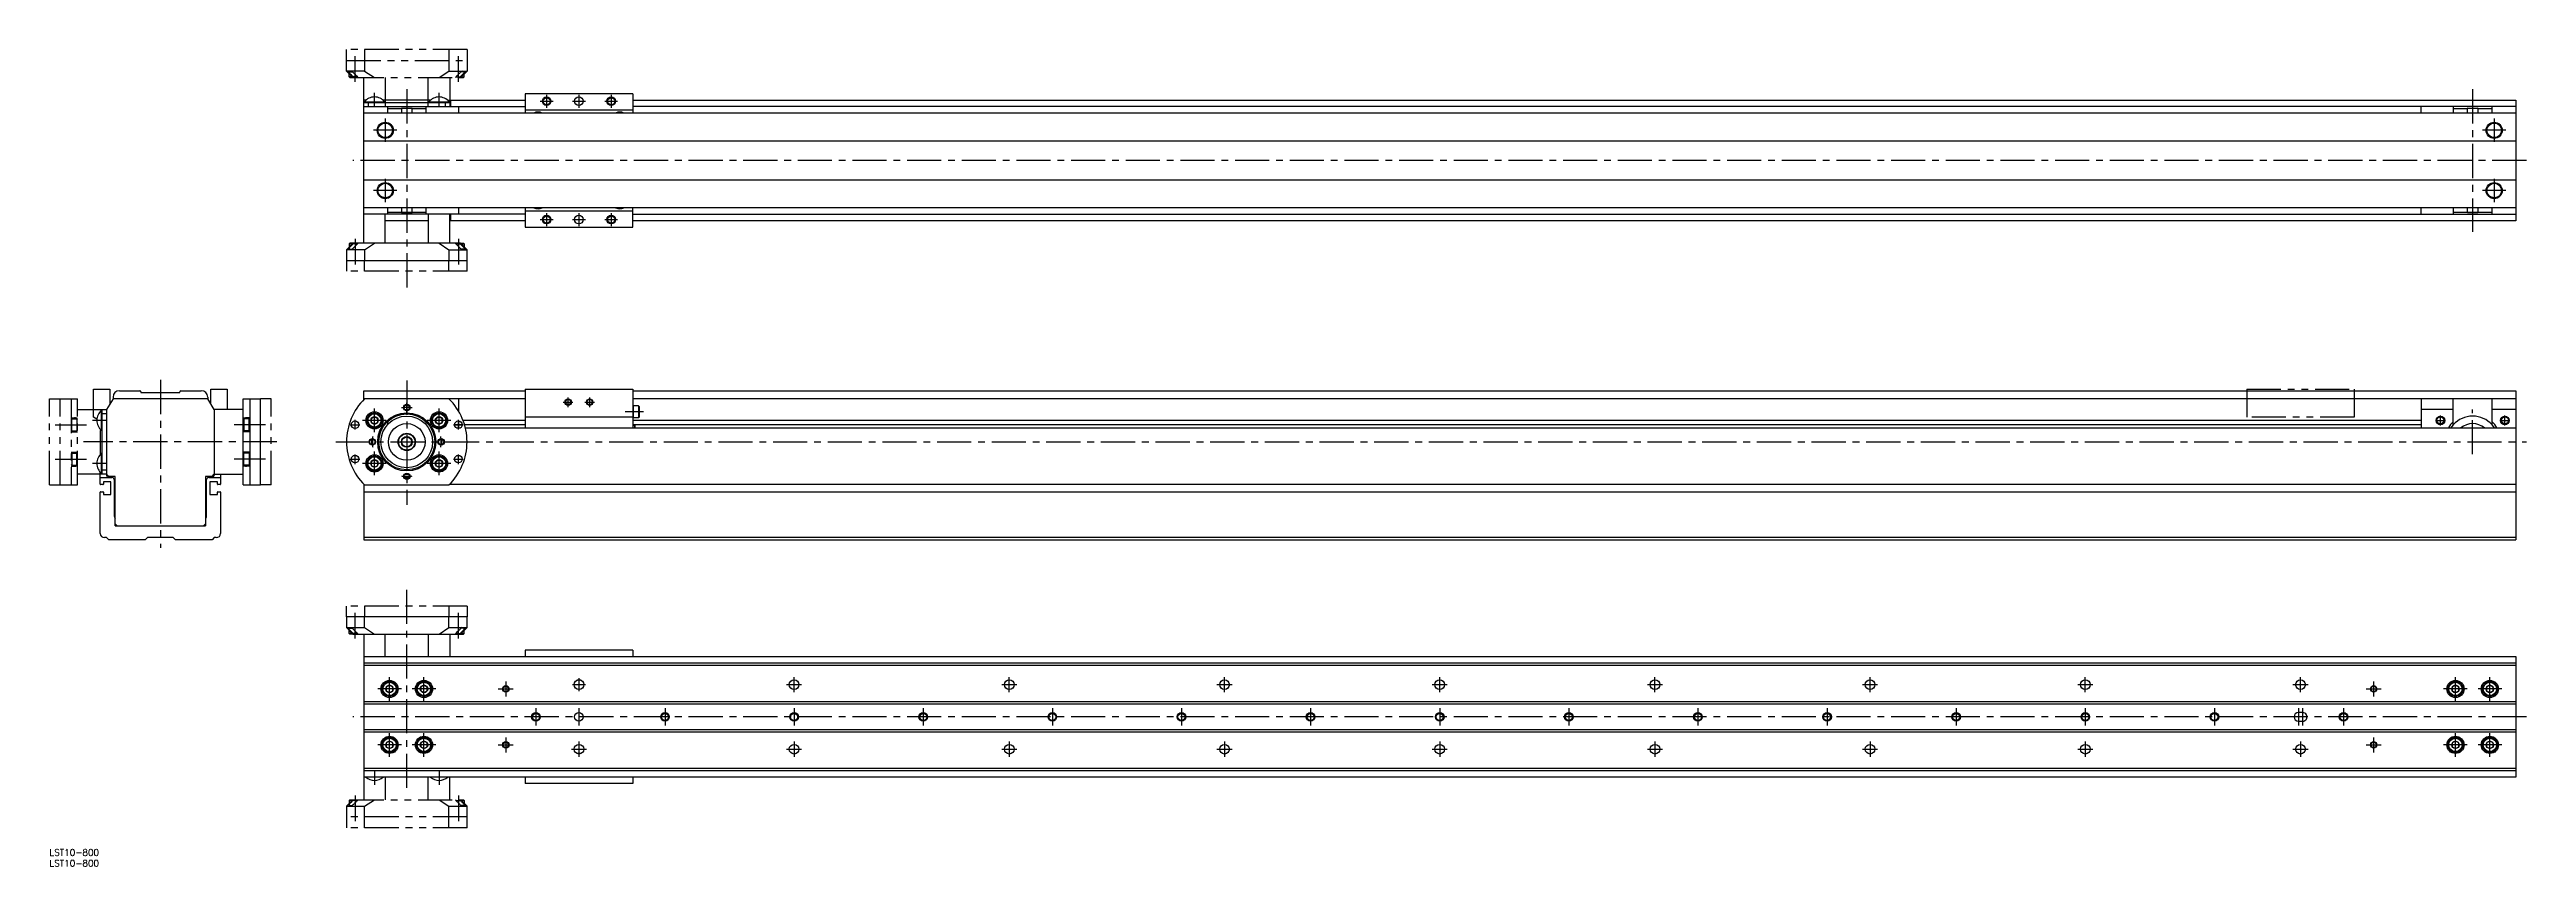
# Model space of a CAD drawing. Extents: x 0 to 1151, y -8 to 372.
import ezdxf

# ---------------------------------------------------------------- set-up
doc = ezdxf.new("R2010")
doc.units = 0
doc.header["$LTSCALE"] = 0.5
doc.linetypes.add('CENTER', pattern=[50.8, 31.75, -6.35, 6.35, -6.35])
doc.linetypes.add('PHANTOM', pattern=[63.5, 31.75, -6.35, 6.35, -6.35, 6.35, -6.35])
for name, color, linetype in [('MSM_CENTER', 1, 'CENTER'), ('MSM_CONTINUOUS', 7, 'CONTINUOUS'), ('MSM_IMAGINARY', 6, 'PHANTOM'), ('MSM_NARROW', 5, 'CONTINUOUS'), ('MSM_PART_NUMBER', 7, 'CONTINUOUS')]:
    doc.layers.add(name, color=color, linetype=linetype)
doc.styles.get("Standard").update_dxf_attribs({"font": 'txt.shx', "height": 3, "bigfont": 'bigfont.shx'})

msp = doc.modelspace()

# ---------------------------------------------------------------- linework, layer by layer
at = {"layer": 'MSM_CENTER'}
for p, q in [((142, 356.6), (142, 368.5)), ((190, 356.6), (190, 368.5)), ((151, 345.4), (151, 351.6)), ((166, 353.2), (166, 260.1)), ((181, 345.4), (181, 351.6)), ((228, 347.6), (234, 347.6)), ((231, 350.6), (231, 344.6)), ((243, 347.6), (249, 347.6)), ((246, 350.6), (246, 344.6)), ((258, 347.6), (264, 347.6)), ((261, 350.6), (261, 344.6)), ((1126, 353.2), (1126, 287)), ((161.4, 334.1), (150.5, 334.1)), ((156, 339.6), (156, 328.7)), ((1141.4, 334.1), (1130.5, 334.1)), ((1136, 339.6), (1136, 328.7)), ((1151, 320.1), (141, 320.1)), ((156, 311.6), (156, 300.7)), ((1136, 311.6), (1136, 300.7)), ((161.4, 306.1), (150.5, 306.1)), ((1141.4, 306.1), (1130.5, 306.1)), ((228, 292.6), (234, 292.6)), ((231, 295.6), (231, 289.6)), ((243, 292.6), (249, 292.6)), ((246, 295.6), (246, 289.6)), ((258, 292.6), (264, 292.6)), ((261, 295.6), (261, 289.6)), ((142, 283.6), (142, 271.8)), ((190, 283.6), (190, 271.8)), ((51.5, 218.1), (51.5, 140.1)), ((166, 217.8), (166, 160.1)), ((166, 203), (166, 207.5)), ((238.7, 207.8), (243.2, 207.8)), ((241, 205.5), (241, 210)), ((248.7, 207.8), (253.2, 207.8)), ((251, 205.5), (251, 210)), ((2.6, 197.3), (17.2, 197.3)), ((26.2, 199.3), (20, 199.3)), ((100.4, 197.3), (85.8, 197.3)), ((139.7, 197.3), (144.2, 197.3)), ((142, 195), (142, 199.5)), ((156.5, 199.3), (145.5, 199.3)), ((151, 193.8), (151, 204.8)), ((186.5, 199.3), (175.5, 199.3)), ((181, 193.8), (181, 204.8)), ((187.7, 197.3), (192.2, 197.3)), ((190, 195), (190, 199.5)), ((276, 203.3), (267.5, 203.3)), ((1108.7, 199.3), (1113.2, 199.3)), ((1111, 197), (1111, 201.5)), ((1125.9, 183.6), (1126, 204.3)), ((1138.7, 199.3), (1143.2, 199.3)), ((1141, 197), (1141, 201.5)), ((105.6, 189.3), (15.8, 189.3)), ((133, 189.3), (1151, 189.3)), ((151, 173.8), (151, 184.8)), ((181, 173.8), (181, 184.8)), ((2.6, 181.3), (17.2, 181.3)), ((26.2, 179.3), (20, 179.3)), ((100.4, 181.3), (85.8, 181.3)), ((139.7, 181.3), (144.2, 181.3)), ((142, 179), (142, 183.5)), ((156.5, 179.3), (145.5, 179.3)), ((186.5, 179.3), (175.5, 179.3)), ((187.7, 181.3), (192.2, 181.3)), ((190, 179), (190, 183.5)), ((166, 28.5), (166, 121.5)), ((142, 98), (142, 109.9)), ((190, 98), (190, 109.9)), ((163.5, 74.5), (152.5, 74.5)), ((158, 69), (158, 80)), ((179.5, 74.5), (168.5, 74.5)), ((174, 69), (174, 80)), ((208.5, 74.5), (215.5, 74.5)), ((212, 78), (212, 71)), ((243, 76.5), (249, 76.5)), ((246, 79.5), (246, 73.5)), ((342.5, 76.5), (349.5, 76.5)), ((346, 73), (346, 80)), ((442.5, 76.5), (449.5, 76.5)), ((446, 73), (446, 80)), ((542.5, 76.5), (549.5, 76.5)), ((546, 73), (546, 80)), ((642.5, 76.5), (649.5, 76.5)), ((646, 73), (646, 80)), ((742.5, 76.5), (749.5, 76.5)), ((746, 73), (746, 80)), ((842.5, 76.5), (849.5, 76.5)), ((846, 73), (846, 80)), ((942.5, 76.5), (949.5, 76.5)), ((946, 73), (946, 80)), ((1042.5, 76.5), (1049.5, 76.5)), ((1046, 73), (1046, 80)), ((1076.5, 74.5), (1083.5, 74.5)), ((1080, 71), (1080, 78)), ((1123.5, 74.5), (1112.5, 74.5)), ((1118, 69), (1118, 80)), ((1139.5, 74.5), (1128.5, 74.5)), ((1134, 69), (1134, 80)), ((1151, 61.5), (141, 61.5)), ((226, 65.5), (226, 57.5)), ((246, 65.5), (246, 57.5)), ((286, 65.5), (286, 57.5)), ((346, 65.5), (346, 57.5)), ((406, 65.5), (406, 57.5)), ((466, 65.5), (466, 57.5)), ((526, 65.5), (526, 57.5)), ((586, 65.5), (586, 57.5)), ((646, 65.5), (646, 57.5)), ((706, 65.5), (706, 57.5)), ((766, 65.5), (766, 57.5)), ((826, 65.5), (826, 57.5)), ((886, 65.5), (886, 57.5)), ((946, 65.5), (946, 57.5)), ((1006, 65.5), (1006, 57.5)), ((1045, 65.5), (1045, 57.5)), ((1047, 65.5), (1047, 57.5)), ((1066, 65.5), (1066, 57.5)), ((163.5, 48.5), (152.5, 48.5)), ((158, 43), (158, 54)), ((179.5, 48.5), (168.5, 48.5)), ((174, 43), (174, 54)), ((208.5, 48.5), (215.5, 48.5)), ((212, 52), (212, 45)), ((242.5, 46.5), (249.5, 46.5)), ((246, 50), (246, 43)), ((342.5, 46.5), (349.5, 46.5)), ((346, 50), (346, 43)), ((442.5, 46.5), (449.5, 46.5)), ((446, 50), (446, 43)), ((542.5, 46.5), (549.5, 46.5)), ((546, 50), (546, 43)), ((642.5, 46.5), (649.5, 46.5)), ((646, 50), (646, 43)), ((742.5, 46.5), (749.5, 46.5)), ((746, 50), (746, 43)), ((842.5, 46.5), (849.5, 46.5)), ((846, 50), (846, 43)), ((942.5, 46.5), (949.5, 46.5)), ((946, 50), (946, 43)), ((1042.5, 46.5), (1049.5, 46.5)), ((1046, 50), (1046, 43)), ((1076.5, 48.5), (1083.5, 48.5)), ((1080, 45), (1080, 52)), ((1123.5, 48.5), (1112.5, 48.5)), ((1118, 43), (1118, 54)), ((1139.5, 48.5), (1128.5, 48.5)), ((1134, 43), (1134, 54)), ((151, 36.2), (151, 30)), ((181, 36.2), (181, 30)), ((142, 25), (142, 13.1)), ((190, 25), (190, 13.1))]:
    msp.add_line(p, q, dxfattribs=at)
for start, end in [(81.0384, 98.9616), (171.0384, 188.9616), (351.0384, 8.9616), (261.0384, 278.9616)]:
    msp.add_arc((166, 189.3), 16, start, end, dxfattribs=at)
at = {"layer": 'MSM_CONTINUOUS'}
for p, q in [((146, 281.6), (146, 348.1)), ((147, 348.1), (146, 348.1)), ((146, 347.1), (186, 347.1)), ((146.3, 347.4), (155.7, 347.4)), ((146.3, 347.4), (146.3, 347.1)), ((148, 347.1), (148, 345.1)), ((177, 348.1), (155, 348.1)), ((155.7, 347.1), (155.7, 347.4)), ((176.3, 347.4), (185.7, 347.4)), ((176.3, 347.4), (176.3, 347.1)), ((184, 345.1), (184, 347.1)), ((185, 348.1), (221, 348.1)), ((185.7, 347.1), (185.7, 347.4)), ((186, 347.1), (186, 345.1)), ((186.5, 345.1), (186.5, 348.1)), ((271, 351.1), (221, 351.1)), ((221, 351.1), (221, 342.1)), ((271, 351.1), (271, 342.1)), ((271, 348.1), (1146, 348.1)), ((1146, 348.1), (1146, 292.1)), ((146, 345.1), (221, 345.1)), ((1146, 342.1), (146, 342.1)), ((157, 345.1), (157, 342.1)), ((163.5, 344.1), (157, 344.1)), ((163.7, 344.4), (163.5, 344.2)), ((163.5, 344.2), (163.5, 342.1)), ((168.5, 344.2), (163.5, 344.2)), ((163.7, 344.4), (168.3, 344.4)), ((168.5, 344.2), (168.3, 344.4)), ((168.5, 342.1), (168.5, 344.2)), ((175, 344.1), (168.5, 344.1)), ((175, 342.1), (175, 345.1)), ((190, 345.1), (190, 342.1)), ((221, 343.6), (271, 343.6)), ((1146, 345.1), (271, 345.1)), ((1102, 342.1), (1102, 345.1)), ((1117, 345.1), (1117, 342.1)), ((1123.5, 344.1), (1117, 344.1)), ((1123.7, 344.4), (1123.5, 344.2)), ((1123.5, 344.2), (1123.5, 342.1)), ((1128.5, 344.2), (1123.5, 344.2)), ((1123.7, 344.4), (1128.3, 344.4)), ((1128.5, 344.2), (1128.3, 344.4)), ((1128.5, 342.1), (1128.5, 344.2)), ((1135, 344.1), (1128.5, 344.1)), ((1135, 342.1), (1135, 345.1)), ((1146, 329.1), (146, 329.1)), ((146, 311.1), (1146, 311.1)), ((1146, 298.1), (146, 298.1)), ((221, 295.1), (146, 295.1)), ((156, 281.6), (156, 295.1)), ((176, 292.1), (156, 292.1)), ((157, 298.1), (157, 295.1)), ((157, 296.1), (163.5, 296.1)), ((163.5, 298.1), (163.5, 296)), ((163.5, 296), (163.7, 295.8)), ((163.5, 296), (168.5, 296)), ((168.3, 295.8), (163.7, 295.8)), ((168.3, 295.8), (168.5, 296)), ((168.5, 296), (168.5, 298.1)), ((168.5, 296.1), (175, 296.1)), ((175, 295.1), (175, 298.1)), ((176, 295.1), (176, 281.6)), ((186, 281.6), (186, 295.1)), ((221, 292.1), (186, 292.1)), ((186.5, 292.1), (186.5, 295.1)), ((190, 298.1), (190, 295.1)), ((221, 298.1), (221, 289.1)), ((271, 296.6), (221, 296.6)), ((221, 289.1), (271, 289.1)), ((271, 289.1), (271, 298.1)), ((271, 295.1), (1146, 295.1)), ((1146, 292.1), (271, 292.1)), ((1102, 295.1), (1102, 298.1)), ((1117, 298.1), (1117, 295.1)), ((1117, 296.1), (1123.5, 296.1)), ((1123.5, 298.1), (1123.5, 296)), ((1123.5, 296), (1123.7, 295.8)), ((1123.5, 296), (1128.5, 296)), ((1128.3, 295.8), (1123.7, 295.8)), ((1128.3, 295.8), (1128.5, 296)), ((1128.5, 296), (1128.5, 298.1)), ((1128.5, 296.1), (1135, 296.1)), ((1135, 295.1), (1135, 298.1)), ((141, 281.6), (138, 278.6)), ((138, 278.6), (138, 273.6)), ((146.4, 278.6), (138, 278.6)), ((191, 281.6), (141, 281.6)), ((146.4, 278.6), (151, 281.6)), ((146.4, 278.6), (146.4, 273.6)), ((181, 281.6), (185.6, 278.6)), ((185.6, 278.6), (185.6, 273.6)), ((185.6, 278.6), (194, 278.6)), ((194, 278.6), (191, 281.6)), ((194, 273.6), (194, 278.6)), ((138, 273.6), (194, 273.6)), ((20.5, 200.8), (20.5, 213.8)), ((20.5, 213.8), (28, 213.8)), ((29.5, 209.3), (26.5, 204.3)), ((28, 213.8), (28, 206.8)), ((29.5, 210.1), (29.5, 209.3)), ((73.5, 209.3), (29.5, 209.3)), ((32.5, 213.1), (42, 213.1)), ((42.5, 212.6), (42.5, 212.3)), ((42.5, 212.3), (60.5, 212.3)), ((60.5, 212.3), (60.5, 212.6)), ((61, 213.1), (70.5, 213.1)), ((73.5, 210.1), (73.5, 209.3)), ((76.5, 204.3), (73.5, 209.3)), ((75, 206.8), (75, 213.8)), ((75, 213.8), (82.5, 213.8)), ((82.5, 213.8), (82.5, 204.3)), ((90, 209.3), (98, 209.3)), ((90, 169.3), (90, 209.3)), ((93, 209.3), (93, 169.3)), ((98, 169.3), (98, 209.3)), ((146, 208.9), (146, 213.1)), ((146, 213.1), (221, 213.1)), ((221, 209.3), (146, 209.3)), ((190, 209.3), (190, 203.7)), ((221, 213.8), (271, 213.8)), ((221, 213.8), (221, 195.8)), ((271, 213.8), (271, 195.8)), ((271, 213.1), (1146, 213.1)), ((1146, 209.3), (271, 209.3)), ((1102, 209.3), (1102, 195.8)), ((1117, 197.2), (1117, 209.3)), ((1135, 197.2), (1135, 209.3)), ((1146, 213.1), (1146, 143.8)), ((22, 199.9), (20.5, 200.8)), ((24.2, 194.6), (24.2, 204)), ((24.5, 204), (24.2, 204)), ((24.5, 174.3), (24.5, 204.3)), ((24.5, 204.3), (26.5, 204.3)), ((26.5, 202.3), (24.5, 202.3)), ((26.5, 204.3), (26.5, 173.8)), ((90, 204.3), (76.5, 204.3)), ((76.5, 204.3), (76.5, 173.8)), ((93, 200.5), (91.5, 200.5)), ((151, 201), (149.5, 200.1)), ((149.5, 200.1), (149.5, 198.4)), ((149.5, 198.4), (151, 197.5)), ((152.5, 200.1), (151, 201)), ((151, 197.5), (152.5, 198.4)), ((152.5, 198.4), (152.5, 200.1)), ((157, 198.6), (157, 197.2)), ((175, 197.2), (175, 198.6)), ((181, 201), (179.5, 200.1)), ((179.5, 200.1), (179.5, 198.4)), ((179.5, 198.4), (181, 197.5)), ((182.5, 200.1), (181, 201)), ((181, 197.5), (182.5, 198.4)), ((182.5, 198.4), (182.5, 200.1)), ((191.7, 197.2), (188.3, 197.2)), ((189.1, 195.8), (190.9, 195.8)), ((190, 204.3), (189.6, 204.3)), ((190, 199), (190, 195.8)), ((192.1, 199.4), (221, 199.4)), ((221, 197.2), (192.9, 197.2)), ((193.2, 195.8), (1146, 195.8)), ((271, 200.8), (221, 200.8)), ((271, 205.7), (271.3, 206)), ((271, 200.8), (271.3, 200.5)), ((271, 199.4), (1102, 199.4)), ((1102, 197.2), (271, 197.2)), ((273.7, 206), (271.3, 206)), ((271.3, 200.5), (271.3, 206)), ((273.7, 200.5), (271.3, 200.5)), ((271.5, 197.1), (272, 197.1)), ((272, 195.8), (272, 197.1)), ((272, 197.1), (272, 195.8)), ((272, 196.7), (272, 195.8)), ((274, 205.7), (273.7, 206)), ((273.7, 206), (273.7, 200.5)), ((273.7, 200.5), (274, 200.8)), ((274, 205.7), (274, 200.8)), ((1117, 204.3), (1102, 204.3)), ((1117, 197.2), (1115.9, 195.8)), ((1146, 204.3), (1135, 204.3)), ((1136.1, 195.8), (1135, 197.2)), ((23.5, 193.8), (23.5, 183.3)), ((24.2, 194.6), (24.5, 194.6)), ((93, 194), (90, 194)), ((93, 184.5), (90, 184.5)), ((23.5, 169.7), (23.5, 175.3)), ((23.5, 172.8), (29, 172.8)), ((24.2, 174.6), (24.2, 184)), ((24.5, 184), (24.2, 184)), ((24.2, 174.6), (24.5, 174.6)), ((24.5, 176.3), (26.5, 176.3)), ((26.5, 174.3), (24.5, 174.3)), ((26.5, 174.3), (27.5, 173.3)), ((30.5, 173.3), (27.5, 173.3)), ((30.5, 150.3), (30.5, 173.3)), ((75.5, 173.3), (72.5, 173.3)), ((72.5, 173.3), (72.5, 150.3)), ((74, 172.8), (79.5, 172.8)), ((75.5, 173.3), (76.5, 174.3)), ((76.5, 174.3), (90, 174.3)), ((79.5, 174.3), (79.5, 169.7)), ((93, 178), (91.5, 178)), ((151, 181), (149.5, 180.1)), ((149.5, 180.1), (149.5, 178.4)), ((149.5, 178.4), (151, 177.5)), ((152.5, 180.1), (151, 181)), ((151, 177.5), (152.5, 178.4)), ((152.5, 178.4), (152.5, 180.1)), ((167.2, 173.3), (164.7, 173.3)), ((167.1, 172.8), (164.9, 172.8)), ((165.2, 174.3), (166.7, 174.3)), ((181, 181), (179.5, 180.1)), ((179.5, 180.1), (179.5, 178.4)), ((179.5, 178.4), (181, 177.5)), ((182.5, 180.1), (181, 181)), ((181, 177.5), (182.5, 178.4)), ((182.5, 178.4), (182.5, 180.1)), ((23.5, 146.8), (23.5, 165.9)), ((24.8, 169.5), (23.7, 169.5)), ((23.7, 166.1), (24.8, 166.1)), ((28.5, 170.7), (25, 170.7)), ((25, 170.7), (25, 169.7)), ((25, 165.9), (25, 164.9)), ((25, 164.9), (28.5, 164.9)), ((28.5, 164.9), (28.5, 170.7)), ((30, 171.8), (30, 155.3)), ((73, 155.3), (73, 171.8)), ((78, 170.7), (74.5, 170.7)), ((74.5, 170.7), (74.5, 164.9)), ((74.5, 164.9), (78, 164.9)), ((78, 169.7), (78, 170.7)), ((78, 164.9), (78, 165.9)), ((79.3, 169.5), (78.2, 169.5)), ((78.2, 166.1), (79.3, 166.1)), ((79.5, 165.9), (79.5, 146.8)), ((90, 169.3), (98, 169.3)), ((146, 169.7), (146, 143.8)), ((146, 169.7), (146, 169.7)), ((146.2, 169.5), (146, 169.5)), ((146, 166.1), (1146, 166.1)), ((146.4, 169.3), (185.6, 169.3)), ((1146, 169.5), (185.8, 169.5)), ((30.5, 151.3), (31.5, 150.3)), ((30.5, 150.3), (72.5, 150.3)), ((71.5, 150.3), (72.5, 151.3)), ((26.5, 144.8), (25.5, 144.8)), ((27.5, 143.8), (26.5, 144.8)), ((44.5, 143.8), (27.5, 143.8)), ((45.5, 144.8), (44.5, 143.8)), ((57.5, 144.8), (45.5, 144.8)), ((58.5, 143.8), (57.5, 144.8)), ((75.5, 143.8), (58.5, 143.8)), ((76.5, 144.8), (75.5, 143.8)), ((77.5, 144.8), (76.5, 144.8)), ((1146, 144.8), (146, 144.8)), ((146, 143.8), (1146, 143.8)), ((138, 108), (138, 103)), ((194, 108), (138, 108)), ((146.4, 103), (146.4, 108)), ((185.6, 103), (185.6, 108)), ((194, 103), (194, 108)), ((138, 103), (146.4, 103)), ((141, 100), (138, 103)), ((141, 100), (191, 100)), ((146, 100), (146, 33.5)), ((146.4, 103), (151, 100)), ((156, 89.5), (156, 100)), ((176, 100), (176, 89.5)), ((181, 100), (185.6, 103)), ((185.6, 103), (194, 103)), ((186, 100), (186, 89.5)), ((194, 103), (191, 100)), ((271, 92.5), (221, 92.5)), ((221, 92.5), (221, 89.5)), ((271, 92.5), (271, 89.5)), ((146, 89.5), (1146, 89.5)), ((1146, 86.5), (146, 86.5)), ((146, 85.5), (1146, 85.5)), ((1146, 89.5), (1146, 33.5)), ((158, 76.2), (156.5, 75.4)), ((156.5, 75.4), (156.5, 73.6)), ((156.5, 73.6), (158, 72.8)), ((159.5, 75.4), (158, 76.2)), ((158, 72.8), (159.5, 73.6)), ((159.5, 73.6), (159.5, 75.4)), ((174, 76.2), (172.5, 75.4)), ((172.5, 75.4), (172.5, 73.6)), ((172.5, 73.6), (174, 72.8)), ((175.5, 75.4), (174, 76.2)), ((174, 72.8), (175.5, 73.6)), ((175.5, 73.6), (175.5, 75.4)), ((247, 78.5), (245, 78.5)), ((1118, 76.2), (1116.5, 75.4)), ((1116.5, 75.4), (1116.5, 73.6)), ((1116.5, 73.6), (1118, 72.8)), ((1119.5, 75.4), (1118, 76.2)), ((1118, 72.8), (1119.5, 73.6)), ((1119.5, 73.6), (1119.5, 75.4)), ((1134, 76.2), (1132.5, 75.4)), ((1132.5, 75.4), (1132.5, 73.6)), ((1132.5, 73.6), (1134, 72.8)), ((1135.5, 75.4), (1134, 76.2)), ((1134, 72.8), (1135.5, 73.6)), ((1135.5, 73.6), (1135.5, 75.4)), ((1146, 68.5), (146, 68.5)), ((1146, 67.5), (146, 67.5)), ((1047, 63.5), (1045, 63.5)), ((1045, 59.5), (1047, 59.5)), ((1146, 55.5), (146, 55.5)), ((146, 54.5), (1146, 54.5)), ((158, 50.2), (156.5, 49.4)), ((156.5, 49.4), (156.5, 47.6)), ((156.5, 47.6), (158, 46.8)), ((159.5, 49.4), (158, 50.2)), ((158, 46.8), (159.5, 47.6)), ((159.5, 47.6), (159.5, 49.4)), ((174, 50.2), (172.5, 49.4)), ((172.5, 49.4), (172.5, 47.6)), ((172.5, 47.6), (174, 46.8)), ((175.5, 49.4), (174, 50.2)), ((174, 46.8), (175.5, 47.6)), ((175.5, 47.6), (175.5, 49.4)), ((1118, 50.2), (1116.5, 49.4)), ((1116.5, 49.4), (1116.5, 47.6)), ((1116.5, 47.6), (1118, 46.8)), ((1119.5, 49.4), (1118, 50.2)), ((1118, 46.8), (1119.5, 47.6)), ((1119.5, 47.6), (1119.5, 49.4)), ((1134, 50.2), (1132.5, 49.4)), ((1132.5, 49.4), (1132.5, 47.6)), ((1132.5, 47.6), (1134, 46.8)), ((1135.5, 49.4), (1134, 50.2)), ((1134, 46.8), (1135.5, 47.6)), ((1135.5, 47.6), (1135.5, 49.4)), ((1146, 37.5), (146, 37.5)), ((1146, 36.5), (146, 36.5)), ((247, 44.5), (245, 44.5)), ((1146, 33.5), (146, 33.5)), ((221, 33.5), (221, 30.5)), ((271, 30.5), (221, 30.5)), ((271, 33.5), (271, 30.5))]:
    msp.add_line(p, q, dxfattribs=at)
for centre, radius in [((231, 347.6), 1.62), ((246, 347.6), 2), ((261, 347.6), 1.62), ((156, 334.1), 3.75), ((156, 334.1), 3.4), ((1136, 334.1), 3.75), ((1136, 334.1), 3.4), ((156, 306.1), 3.75), ((156, 306.1), 3.4), ((1136, 306.1), 3.75), ((1136, 306.1), 3.4), ((231, 292.6), 1.62), ((246, 292.6), 2), ((261, 292.6), 1.62), ((241, 207.8), 1.23), ((251, 207.8), 1.23), ((142, 197.3), 1.75), ((151, 199.3), 4), ((151, 199.3), 3.5), ((151, 199.3), 3.1), ((151, 199.3), 1.73), ((166, 189.3), 13.5), ((166, 189.3), 13), ((166, 189.3), 12), ((166, 189.3), 8.5), ((166, 205.3), 1.23), ((181, 199.3), 4), ((181, 199.3), 3.5), ((181, 199.3), 3.1), ((181, 199.3), 1.73), ((190, 197.3), 1.75), ((1111, 199.3), 1.62), ((1141, 199.3), 1.62), ((150, 189.3), 1.23), ((166, 189.3), 4), ((166, 189.3), 3.8), ((166, 189.3), 2.5), ((166, 189.3), 2.3), ((182, 189.3), 1.23), ((142, 181.3), 1.75), ((151, 179.3), 4), ((151, 179.3), 3.5), ((151, 179.3), 3.1), ((151, 179.3), 1.73), ((166, 173.3), 1.23), ((181, 179.3), 4), ((181, 179.3), 3.5), ((181, 179.3), 3.1), ((181, 179.3), 1.73), ((190, 181.3), 1.75), ((158, 74.5), 4), ((158, 74.5), 3.5), ((158, 74.5), 3.1), ((158, 74.5), 1.73), ((174, 74.5), 4), ((174, 74.5), 3.5), ((174, 74.5), 3.1), ((174, 74.5), 1.73), ((212, 74.5), 1.23), ((246, 76.5), 2.25), ((346, 76.5), 2.25), ((446, 76.5), 2.25), ((546, 76.5), 2.25), ((646, 76.5), 2.25), ((746, 76.5), 2.25), ((846, 76.5), 2.25), ((946, 76.5), 2.25), ((1046, 76.5), 2.25), ((1080, 74.5), 1.23), ((1118, 74.5), 4), ((1118, 74.5), 3.5), ((1118, 74.5), 3.1), ((1118, 74.5), 1.73), ((1134, 74.5), 4), ((1134, 74.5), 3.5), ((1134, 74.5), 3.1), ((1134, 74.5), 1.73), ((226, 61.5), 1.62), ((246, 61.5), 2), ((286, 61.5), 1.62), ((346, 61.5), 1.62), ((406, 61.5), 1.62), ((466, 61.5), 1.62), ((526, 61.5), 1.62), ((586, 61.5), 1.62), ((646, 61.5), 1.62), ((706, 61.5), 1.62), ((766, 61.5), 1.62), ((826, 61.5), 1.62), ((886, 61.5), 1.62), ((946, 61.5), 1.62), ((1006, 61.5), 1.62), ((1066, 61.5), 1.62), ((158, 48.5), 4), ((158, 48.5), 3.5), ((158, 48.5), 3.1), ((158, 48.5), 1.73), ((174, 48.5), 4), ((174, 48.5), 3.5), ((174, 48.5), 3.1), ((174, 48.5), 1.73), ((212, 48.5), 1.23), ((246, 46.5), 2.25), ((346, 46.5), 2.25), ((446, 46.5), 2.25), ((546, 46.5), 2.25), ((646, 46.5), 2.25), ((746, 46.5), 2.25), ((846, 46.5), 2.25), ((946, 46.5), 2.25), ((1046, 46.5), 2.25), ((1080, 48.5), 1.23), ((1118, 48.5), 4), ((1118, 48.5), 3.5), ((1118, 48.5), 3.1), ((1118, 48.5), 1.73), ((1134, 48.5), 4), ((1134, 48.5), 3.5), ((1134, 48.5), 3.1), ((1134, 48.5), 1.73)]:
    msp.add_circle(centre, radius, dxfattribs=at)
for centre, radius, start, end in [((151, 343.5), 6.1, 39.6019, 140.3981), ((181, 343.5), 6.1, 39.6019, 140.3981), ((227, 338.6), 4, 61.045, 118.955), ((265, 338.6), 4, 61.045, 118.955), ((227, 301.6), 4, 241.045, 298.955), ((265, 301.6), 4, 241.045, 298.955), ((1777.5, -1384.5), 2335.1, 134.4782, 134.5832), ((112.2, 311.2), 43, 310.8487, 316.6286), ((219.8, 311.2), 43, 223.3693, 229.1535), ((-1774.8, -1719.2), 2804.6, 45.4256, 45.513), ((32.5, 210.1), 3, 90, 180), ((42, 212.6), 0.5, 0, 90), ((61, 212.6), 0.5, 90, 180), ((70.5, 210.1), 3, 0, 90), ((166, 189.3), 28, 134.4153, 225.5847), ((166, 189.3), 28, 314.4153, 45.5847), ((28.1, 199.3), 6.1, 129.6019, 230.3981), ((91.6, 196.6), 3.89, 92.0901, 115.0893), ((271.5, 197.6), 0.5, 228.5902, 269.9987), ((1126, 189.3), 13, 133.8127, 149.9999), ((1126, 189.3), 12, 41.4091, 138.59), ((1126, 189.3), 8.5, 49.881, 130.119), ((1126, 189.3), 13, 30.0001, 46.1865), ((25.5, 193.8), 2, 145.7147, 180), ((155.6, 189.3), 6, 168.3156, 191.6844), ((176.4, 189.3), 6, 348.3156, 11.6844), ((28.1, 179.3), 6.1, 129.6019, 230.3981), ((27.5, 173.8), 1, 180, 270), ((29, 171.8), 1, 0, 90), ((74, 171.8), 1, 90, 180), ((75.5, 173.8), 1, 270, 0), ((91.6, 181.9), 3.89, 244.9107, 267.9099), ((23.7, 169.7), 0.2, 180, 270), ((23.7, 165.9), 0.2, 90, 180), ((24.8, 169.7), 0.2, 270, 0), ((24.8, 165.9), 0.2, 0, 90), ((78.2, 169.7), 0.2, 180, 270), ((78.2, 165.9), 0.2, 90, 180), ((79.3, 169.7), 0.2, 270, 0), ((79.3, 165.9), 0.2, 0, 90), ((33, 155.3), 3, 180.0001, 213.5573), ((70, 155.3), 3, 326.4427, 359.9999), ((25.5, 146.8), 2, 180, 270), ((77.5, 146.8), 2, 270, 0), ((1777.5, 1766.1), 2335.1, 225.4168, 225.5218), ((112.2, 70.4), 43, 43.3714, 49.1513), ((219.8, 70.5), 43, 130.8465, 136.6307), ((-1774.8, 2100.8), 2804.6, 314.487, 314.5744), ((1045, 61.5), 2, 90.0007, 269.9993), ((1047, 61.5), 2, 269.9973, 90.0027), ((151, 38.1), 6.1, 228.9466, 311.0534), ((181, 38.1), 6.1, 228.9466, 311.0534)]:
    msp.add_arc(centre, radius, start, end, dxfattribs=at)
at = {"layer": 'MSM_IMAGINARY'}
for p, q in [((138, 361.6), (138, 371.6)), ((194, 371.6), (138, 371.6)), ((146.4, 371.6), (146.4, 361.6)), ((185.6, 371.6), (185.6, 361.6)), ((194, 371.6), (194, 361.6)), ((138, 366.6), (194, 366.6)), ((141, 358.6), (138, 361.6)), ((146.4, 361.6), (138, 361.6)), ((139.5, 361.6), (139.2, 361.3)), ((139.2, 358.9), (139.2, 361.3)), ((139.2, 361.3), (140.7, 361.3)), ((139.2, 358.9), (139.5, 358.6)), ((143.2, 358.9), (139.2, 358.9)), ((139.5, 358.6), (192.4, 358.6)), ((146, 345.1), (146, 358.6)), ((146.4, 361.6), (151, 358.6)), ((156, 358.6), (156, 345.1)), ((176, 345.1), (176, 358.6)), ((181, 358.6), (185.6, 361.6)), ((185.6, 361.6), (194, 361.6)), ((186, 358.6), (186, 345.1)), ((188.8, 358.9), (192.7, 358.9)), ((194, 361.6), (191, 358.6)), ((192.7, 361.3), (191.3, 361.3)), ((192.4, 361.6), (192.7, 361.3)), ((192.7, 358.9), (192.4, 358.6)), ((192.7, 358.9), (192.7, 361.3)), ((139.2, 281.3), (139.5, 281.6)), ((139.2, 281.3), (139.2, 278.9)), ((143.2, 281.3), (139.2, 281.3)), ((139.5, 278.6), (139.2, 278.9)), ((139.2, 278.9), (140.7, 278.9)), ((141, 281.6), (139.5, 281.6)), ((188.8, 281.3), (192.7, 281.3)), ((191, 281.6), (192.4, 281.6)), ((192.7, 278.9), (191.3, 278.9)), ((192.7, 281.3), (192.4, 281.6)), ((192.4, 278.6), (192.7, 278.9)), ((192.7, 281.3), (192.7, 278.9)), ((138, 273.6), (138, 268.6)), ((194, 268.6), (138, 268.6)), ((146.4, 268.6), (146.4, 273.6)), ((185.6, 268.6), (185.6, 273.6)), ((194, 268.6), (194, 273.6)), ((0, 209.3), (13, 209.3)), ((0, 169.3), (0, 209.3)), ((5, 169.3), (5, 209.3)), ((10, 209.3), (10, 169.3)), ((13, 169.3), (13, 209.3)), ((103, 209.3), (98, 209.3)), ((103, 169.3), (103, 209.3)), ((1021, 213.8), (1021, 200.8)), ((1021, 213.8), (1071, 213.8)), ((1071, 213.8), (1071, 200.8)), ((10, 200.5), (11.5, 200.5)), ((10.3, 200), (10, 199.7)), ((10.3, 200), (12.7, 200)), ((10.3, 194.5), (10.3, 200)), ((13, 199.7), (12.7, 200)), ((12.7, 200), (12.7, 194.5)), ((13, 204.3), (24.5, 204.3)), ((90, 199.7), (90.3, 200)), ((92.7, 200), (90.3, 200)), ((90.3, 200), (90.3, 194.5)), ((92.7, 200), (93, 199.7)), ((92.7, 194.5), (92.7, 200)), ((1071, 200.8), (1021, 200.8)), ((10, 194.8), (10.3, 194.5)), ((10, 194), (13, 194)), ((10, 184.5), (13, 184.5)), ((10.3, 194.5), (12.7, 194.5)), ((13, 194.8), (12.7, 194.5)), ((90, 194.8), (90.3, 194.5)), ((92.7, 194.5), (90.3, 194.5)), ((93, 194.8), (92.7, 194.5)), ((10, 183.7), (10.3, 184)), ((10.3, 178.5), (10, 178.8)), ((10, 178), (11.5, 178)), ((10.3, 184), (10.3, 178.5)), ((10.3, 184), (12.7, 184)), ((10.3, 178.5), (12.7, 178.5)), ((12.7, 178.5), (12.7, 184)), ((13, 183.7), (12.7, 184)), ((13, 178.8), (12.7, 178.5)), ((24.5, 174.3), (13, 174.3)), ((90, 183.7), (90.3, 184)), ((90, 178.8), (90.3, 178.5)), ((90.3, 178.5), (90.3, 184)), ((92.7, 184), (90.3, 184)), ((92.7, 178.5), (90.3, 178.5)), ((92.7, 184), (92.7, 178.5)), ((93, 183.7), (92.7, 184)), ((92.7, 178.5), (93, 178.8)), ((0, 169.3), (13, 169.3)), ((103, 169.3), (98, 169.3)), ((194, 113), (138, 113)), ((138, 108), (138, 113)), ((146.4, 113), (146.4, 108)), ((185.6, 113), (185.6, 108)), ((194, 113), (194, 108)), ((139.5, 103), (139.2, 102.7)), ((139.2, 100.3), (139.2, 102.7)), ((139.2, 102.7), (140.7, 102.7)), ((139.2, 100.3), (139.5, 100)), ((143.2, 100.3), (139.2, 100.3)), ((141, 100), (139.5, 100)), ((188.8, 100.3), (192.7, 100.3)), ((191, 100), (192.4, 100)), ((192.7, 102.7), (191.3, 102.7)), ((192.4, 103), (192.7, 102.7)), ((192.7, 100.3), (192.4, 100)), ((192.7, 100.3), (192.7, 102.7)), ((146, 33.5), (146, 23)), ((156, 33.5), (156, 23)), ((176, 23), (176, 33.5)), ((186, 23), (186, 33.5)), ((141, 23), (138, 20)), ((138, 20), (146.4, 20)), ((138, 20), (138, 10)), ((194, 15), (138, 15)), ((139.2, 22.7), (139.5, 23)), ((139.2, 22.7), (139.2, 20.3)), ((143.2, 22.7), (139.2, 22.7)), ((139.2, 20.3), (140.7, 20.3)), ((139.5, 20), (139.2, 20.3)), ((139.5, 23), (192.4, 23)), ((146.4, 20), (151, 23)), ((146.4, 10), (146.4, 20)), ((181, 23), (185.6, 20)), ((185.6, 20), (194, 20)), ((185.6, 10), (185.6, 20)), ((188.8, 22.7), (192.7, 22.7)), ((194, 20), (191, 23)), ((192.7, 20.3), (191.3, 20.3)), ((192.7, 22.7), (192.4, 23)), ((192.4, 20), (192.7, 20.3)), ((192.7, 22.7), (192.7, 20.3)), ((194, 10), (194, 20)), ((194, 10), (138, 10))]:
    msp.add_line(p, q, dxfattribs=at)
for centre, radius, start, end in [((1777.5, 2024.8), 2335.1, 225.4168, 225.5218), ((112.2, 329.1), 43, 43.3714, 49.1513), ((219.8, 329.1), 43, 130.8465, 136.6307), ((-1774.8, 2359.5), 2804.6, 314.487, 314.5744), ((11.4, 196.6), 3.89, 64.9107, 87.9099), ((11.4, 181.9), 3.89, 272.0901, 295.0893), ((1777.5, -1643.1), 2335.1, 134.4782, 134.5832), ((112.2, 52.6), 43, 310.8487, 316.6286), ((219.8, 52.5), 43, 223.3693, 229.1535), ((-1774.8, -1977.8), 2804.6, 45.4256, 45.513)]:
    msp.add_arc(centre, radius, start, end, dxfattribs=at)
at = {"layer": 'MSM_NARROW'}
for centre, radius in [((231, 347.6), 2), ((261, 347.6), 2), ((231, 292.6), 2), ((261, 292.6), 2), ((241, 207.8), 1.5), ((251, 207.8), 1.5), ((166, 205.3), 1.5), ((1111, 199.3), 2), ((1141, 199.3), 2), ((150, 189.3), 1.5), ((182, 189.3), 1.5), ((166, 173.3), 1.5), ((212, 74.5), 1.5), ((1080, 74.5), 1.5), ((226, 61.5), 2), ((286, 61.5), 2), ((346, 61.5), 2), ((406, 61.5), 2), ((466, 61.5), 2), ((526, 61.5), 2), ((586, 61.5), 2), ((646, 61.5), 2), ((706, 61.5), 2), ((766, 61.5), 2), ((826, 61.5), 2), ((886, 61.5), 2), ((946, 61.5), 2), ((1006, 61.5), 2), ((1066, 61.5), 2), ((212, 48.5), 1.5), ((1080, 48.5), 1.5)]:
    msp.add_circle(centre, radius, dxfattribs=at)

# ---------------------------------------------------------------- texts
at = {"layer": 'MSM_PART_NUMBER'}
for p in [(0, -3), (0, -8)]:
    msp.add_text('LST10-800', height=3, dxfattribs=at).set_placement(p)

doc.saveas('drawing.dxf')
